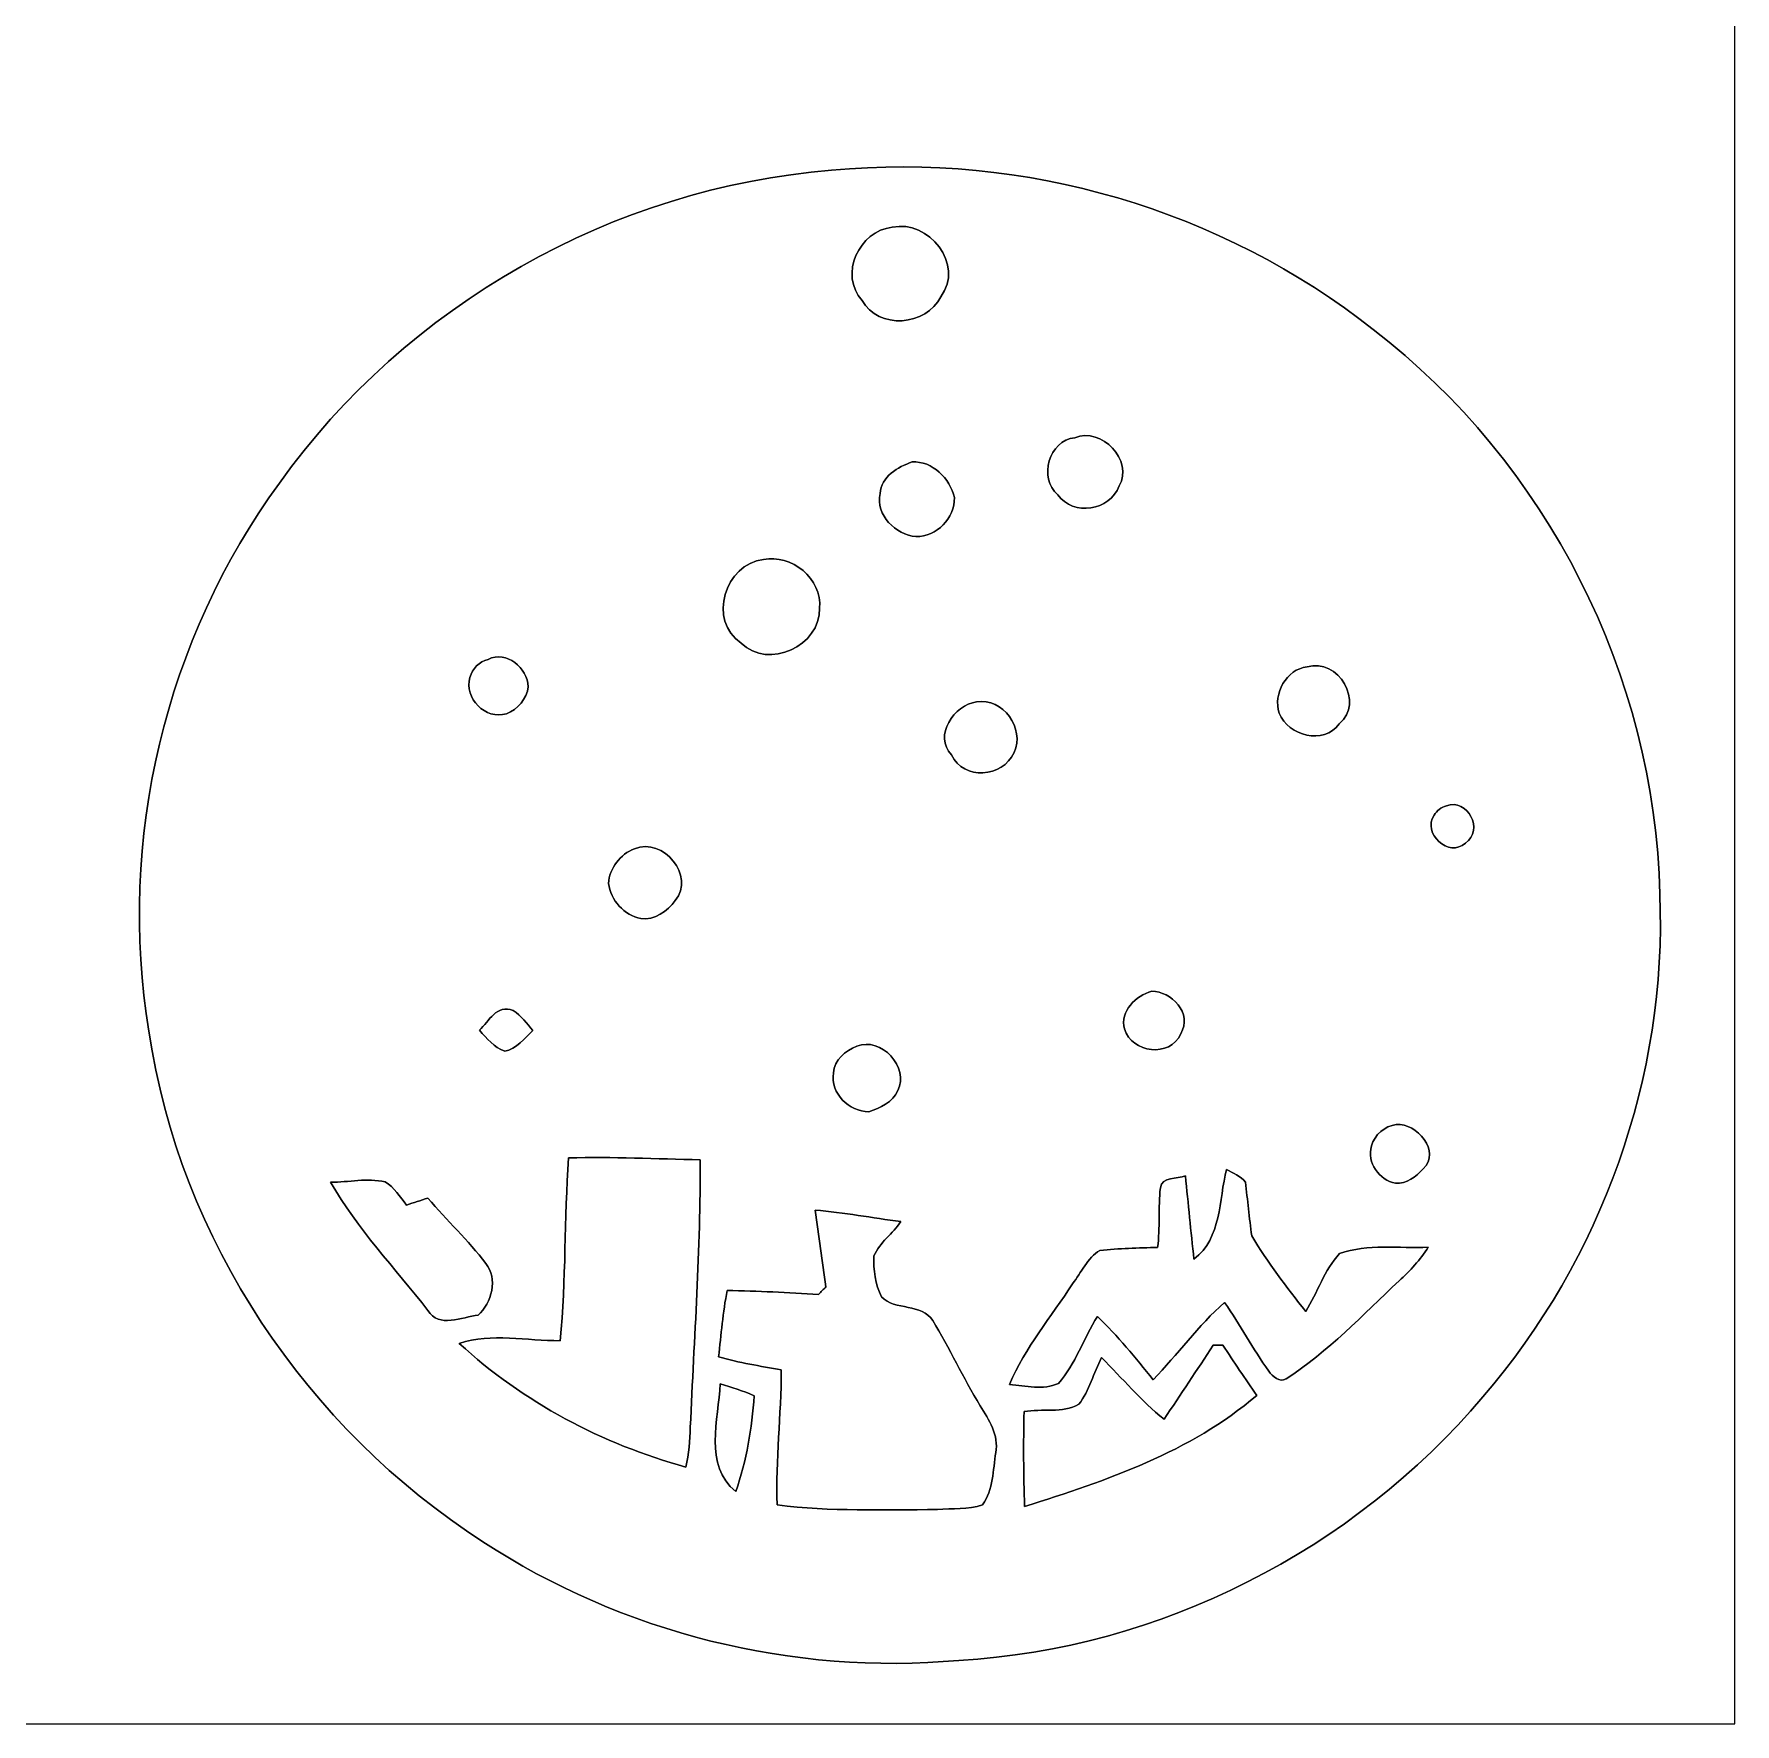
# Model space of a CAD drawing. Header units: centimetres. Extents: x -16.8 to 16.8, y -16.7 to 16.7.
# Drawn here: x 0 to 16.77, y -16.67 to 0 of the extents above; entities that cross this region are included whole.
import ezdxf

# ---------------------------------------------------------------- set-up
doc = ezdxf.new("R2010")
doc.units = ezdxf.units.CM
doc.header["$MEASUREMENT"] = 0
doc.layers.add('Layer 1', color=7, linetype='Continuous')

msp = doc.modelspace()

# ---------------------------------------------------------------- linework, layer by layer
at = {"layer": 'Layer 1', "color": 7}
for points, knots in [([(-16.77458, 16.66875), (-16.77458, 16.66875), (16.77458, 16.66875), (16.77458, 16.66875), (16.77458, 16.66875), (16.77458, 16.66875), (16.77458, -16.66875), (16.77458, -16.66875), (16.77458, -16.66875), (16.77458, -16.66875), (-16.77458, -16.66875), (-16.77458, -16.66875), (-16.77458, -16.66875), (-16.77458, -16.66875), (-16.77458, 16.66875), (-16.77458, 16.66875), (-16.77458, 16.66875), (-16.77458, 16.66875), (-16.77458, 16.66875), (-16.77458, 16.66875)], [0, 0, 0, 0, 0.16666667, 0.16666667, 0.16666667, 0.16666667, 0.33333333, 0.33333333, 0.33333333, 0.33333333, 0.5, 0.5, 0.5, 0.5, 0.66666667, 0.66666667, 0.66666667, 0.66666667, 1, 1, 1, 1]), ([(7.86518, -1.34444), (5.71324, -1.51342), (3.67206, -2.673), (2.42006, -4.42983), (2.42006, -4.42983), (1.29611, -5.96547), (0.81774, -7.95867), (1.13383, -9.8365), (1.13383, -9.8365), (1.43298, -11.88791), (2.68993, -13.75339), (4.42666, -14.87064), (4.42666, -14.87064), (5.80108, -15.77375), (7.48312, -16.19038), (9.12107, -16.04151), (9.12107, -16.04151), (11.10368, -15.93215), (13.00833, -14.95425), (14.28891, -13.4433), (14.28891, -13.4433), (15.45943, -12.08264), (16.10748, -10.28065), (16.0334, -8.4836), (16.0334, -8.4836), (15.98859, -6.32742), (14.91862, -4.22557), (13.20729, -2.91571), (13.20729, -2.91571), (11.71434, -1.7339), (9.76101, -1.15888), (7.86518, -1.34444)], [0, 0, 0, 0, 0.11111111, 0.11111111, 0.11111111, 0.11111111, 0.22222222, 0.22222222, 0.22222222, 0.22222222, 0.33333333, 0.33333333, 0.33333333, 0.33333333, 0.44444444, 0.44444444, 0.44444444, 0.44444444, 0.55555556, 0.55555556, 0.55555556, 0.55555556, 0.66666667, 0.66666667, 0.66666667, 0.66666667, 0.77777778, 0.77777778, 0.77777778, 0.77777778, 1, 1, 1, 1]), ([(8.46349, -1.90641), (8.82227, -1.82633), (9.18139, -2.27506), (8.94151, -2.59186), (8.94151, -2.59186), (8.80286, -2.88043), (8.32309, -2.91959), (8.16751, -2.62784), (8.16751, -2.62784), (7.93397, -2.37596), (8.13858, -1.93851), (8.46349, -1.90641)], [0, 0, 0, 0, 0.25, 0.25, 0.25, 0.25, 0.5, 0.5, 0.5, 0.5, 1, 1, 1, 1]), ([(10.26301, -3.98216), (10.53006, -3.8735), (10.84509, -4.20441), (10.70222, -4.45735), (10.70222, -4.45735), (10.61085, -4.70147), (10.24784, -4.76144), (10.09685, -4.54378), (10.09685, -4.54378), (9.90071, -4.3815), (10.01042, -4.00614), (10.26301, -3.98216)], [0, 0, 0, 0, 0.25, 0.25, 0.25, 0.25, 0.5, 0.5, 0.5, 0.5, 1, 1, 1, 1]), ([(8.66069, -4.22099), (8.8586, -4.20864), (9.03534, -4.38503), (9.07627, -4.57235), (9.07627, -4.57235), (9.08262, -4.77732), (8.90058, -4.95582), (8.69738, -4.95723), (8.69738, -4.95723), (8.49701, -4.93642), (8.29733, -4.74945), (8.34355, -4.53284), (8.34355, -4.53284), (8.35342, -4.36668), (8.51958, -4.26826), (8.66069, -4.22099)], [0, 0, 0, 0, 0.2, 0.2, 0.2, 0.2, 0.4, 0.4, 0.4, 0.4, 0.6, 0.6, 0.6, 0.6, 1, 1, 1, 1]), ([(7.1942, -5.18372), (7.46513, -5.12586), (7.7784, -5.37316), (7.74629, -5.66385), (7.74629, -5.66385), (7.75652, -6.03285), (7.245, -6.27556), (6.97406, -6.00781), (6.97406, -6.00781), (6.63857, -5.78767), (6.81637, -5.22429), (7.1942, -5.18372)], [0, 0, 0, 0, 0.25, 0.25, 0.25, 0.25, 0.5, 0.5, 0.5, 0.5, 1, 1, 1, 1]), ([(4.4771, -6.16902), (4.66513, -6.07483), (4.86339, -6.25546), (4.87468, -6.43784), (4.87468, -6.43784), (4.85846, -6.55708), (4.77097, -6.66221), (4.65843, -6.70384), (4.65843, -6.70384), (4.4517, -6.77016), (4.23898, -6.55002), (4.29895, -6.34541), (4.29895, -6.34541), (4.32117, -6.26004), (4.39102, -6.18984), (4.4771, -6.16902)], [0, 0, 0, 0, 0.2, 0.2, 0.2, 0.2, 0.4, 0.4, 0.4, 0.4, 0.6, 0.6, 0.6, 0.6, 1, 1, 1, 1]), ([(12.55501, -6.2424), (12.86404, -6.14821), (13.1251, -6.59694), (12.87074, -6.80332), (12.87074, -6.80332), (12.72011, -7.01746), (12.36874, -6.92397), (12.27949, -6.69819), (12.27949, -6.69819), (12.21775, -6.50875), (12.34969, -6.26286), (12.55501, -6.2424)], [0, 0, 0, 0, 0.25, 0.25, 0.25, 0.25, 0.5, 0.5, 0.5, 0.5, 1, 1, 1, 1]), ([(9.29534, -6.58742), (9.55604, -6.5465), (9.77512, -6.84565), (9.66505, -7.08801), (9.66505, -7.08801), (9.55216, -7.33531), (9.16622, -7.36494), (9.04804, -7.10953), (9.04804, -7.10953), (8.86531, -6.92326), (9.07486, -6.61599), (9.29534, -6.58742)], [0, 0, 0, 0, 0.25, 0.25, 0.25, 0.25, 0.5, 0.5, 0.5, 0.5, 1, 1, 1, 1]), ([(13.92802, -7.61153), (14.13827, -7.53533), (14.30267, -7.85178), (14.11746, -7.97948), (14.11746, -7.97948), (13.95342, -8.13223), (13.68496, -7.88035), (13.80843, -7.70608), (13.80843, -7.70608), (13.83242, -7.65916), (13.87863, -7.62811), (13.92802, -7.61153)], [0, 0, 0, 0, 0.25, 0.25, 0.25, 0.25, 0.5, 0.5, 0.5, 0.5, 1, 1, 1, 1]), ([(5.92243, -8.03663), (6.20677, -7.91704), (6.52427, -8.30721), (6.32284, -8.54604), (6.32284, -8.54604), (6.24558, -8.65187), (6.12175, -8.7436), (5.98417, -8.7249), (5.98417, -8.7249), (5.81977, -8.69244), (5.68713, -8.54251), (5.66526, -8.37812), (5.66526, -8.37812), (5.67267, -8.22925), (5.78379, -8.08778), (5.92243, -8.03663)], [0, 0, 0, 0, 0.2, 0.2, 0.2, 0.2, 0.4, 0.4, 0.4, 0.4, 0.6, 0.6, 0.6, 0.6, 1, 1, 1, 1]), ([(11.02254, -9.4421), (11.21269, -9.44069), (11.43035, -9.65729), (11.30864, -9.86155), (11.30864, -9.86155), (11.20316, -10.1025), (10.82781, -10.04852), (10.75267, -9.81357), (10.75267, -9.81357), (10.70998, -9.64071), (10.86309, -9.48126), (11.02254, -9.4421)], [0, 0, 0, 0, 0.25, 0.25, 0.25, 0.25, 0.5, 0.5, 0.5, 0.5, 1, 1, 1, 1]), ([(4.39349, -9.82698), (4.48557, -9.73596), (4.56247, -9.5691), (4.72616, -9.63083), (4.72616, -9.63083), (4.80342, -9.68304), (4.85951, -9.75924), (4.92054, -9.82874), (4.92054, -9.82874), (4.83588, -9.90459), (4.76003, -10.01219), (4.6415, -10.03335), (4.6415, -10.03335), (4.53707, -9.99596), (4.46652, -9.90494), (4.39349, -9.82698)], [0, 0, 0, 0, 0.2, 0.2, 0.2, 0.2, 0.4, 0.4, 0.4, 0.4, 0.6, 0.6, 0.6, 0.6, 1, 1, 1, 1]), ([(8.11389, -9.98467), (8.35448, -9.88483), (8.63671, -10.1921), (8.51888, -10.42211), (8.51888, -10.42211), (8.46914, -10.53641), (8.34319, -10.59145), (8.23348, -10.63025), (8.23348, -10.63025), (8.04051, -10.62955), (7.84931, -10.45104), (7.88529, -10.24749), (7.88529, -10.24749), (7.89093, -10.12084), (8.00135, -10.02453), (8.11389, -9.98467)], [0, 0, 0, 0, 0.2, 0.2, 0.2, 0.2, 0.4, 0.4, 0.4, 0.4, 0.6, 0.6, 0.6, 0.6, 1, 1, 1, 1]), ([(13.43378, -10.75478), (13.63627, -10.73997), (13.88145, -11.02078), (13.69836, -11.19293), (13.69836, -11.19293), (13.62922, -11.27054), (13.53573, -11.34251), (13.42637, -11.33581), (13.42637, -11.33581), (13.26832, -11.30265), (13.14027, -11.13226), (13.18966, -10.96716), (13.18966, -10.96716), (13.22035, -10.85674), (13.32124, -10.77242), (13.43378, -10.75478)], [0, 0, 0, 0, 0.2, 0.2, 0.2, 0.2, 0.4, 0.4, 0.4, 0.4, 0.6, 0.6, 0.6, 0.6, 1, 1, 1, 1]), ([(5.27156, -11.08569), (5.70442, -11.07299), (6.13727, -11.09557), (6.57049, -11.10333), (6.57049, -11.10333), (6.57366, -11.98351), (6.51051, -12.86228), (6.47241, -13.74105), (6.47241, -13.74105), (6.46924, -13.87263), (6.45866, -14.00669), (6.42796, -14.13545), (6.42796, -14.13545), (5.60423, -13.90791), (4.82318, -13.49481), (4.19417, -12.91519), (4.19417, -12.91519), (4.51273, -12.80795), (4.86022, -12.89226), (5.1883, -12.88803), (5.1883, -12.88803), (5.24686, -12.28866), (5.23028, -11.68541), (5.27156, -11.08569)], [0, 0, 0, 0, 0.14285714, 0.14285714, 0.14285714, 0.14285714, 0.28571429, 0.28571429, 0.28571429, 0.28571429, 0.42857143, 0.42857143, 0.42857143, 0.42857143, 0.57142857, 0.57142857, 0.57142857, 0.57142857, 0.71428571, 0.71428571, 0.71428571, 0.71428571, 1, 1, 1, 1]), ([(11.76055, -11.19893), (11.82441, -11.23703), (11.89849, -11.26561), (11.94823, -11.32346), (11.94823, -11.32346), (11.96587, -11.5002), (11.98598, -11.67694), (12.00856, -11.85404), (12.00856, -11.85404), (12.16519, -12.11686), (12.35392, -12.35886), (12.54125, -12.60087), (12.54125, -12.60087), (12.65978, -12.4146), (12.72222, -12.19094), (12.87604, -12.02937), (12.87604, -12.02937), (13.15085, -11.93094), (13.46129, -11.98033), (13.74987, -11.96587), (13.74987, -11.96587), (13.67155, -12.0904), (13.5696, -12.198), (13.46235, -12.29854), (13.46235, -12.29854), (13.10287, -12.63403), (12.76279, -12.99598), (12.34793, -13.26515), (12.34793, -13.26515), (12.28161, -13.30607), (12.21422, -13.23869), (12.17683, -13.18895), (12.17683, -13.18895), (12.02231, -12.96811), (11.89214, -12.73316), (11.74115, -12.51021), (11.74115, -12.51021), (11.47974, -12.73951), (11.27936, -13.02597), (11.0363, -13.27291), (11.0363, -13.27291), (10.86273, -13.05666), (10.6874, -12.84005), (10.48632, -12.64885), (10.48632, -12.64885), (10.35156, -12.86404), (10.27218, -13.1191), (10.10179, -13.31066), (10.10179, -13.31066), (9.95468, -13.37733), (9.77794, -13.33324), (9.62131, -13.31983), (9.62131, -13.31983), (9.773, -12.95788), (10.03018, -12.65343), (10.2422, -12.32641), (10.2422, -12.32641), (10.32898, -12.21669), (10.38648, -12.07241), (10.51066, -11.99727), (10.51066, -11.99727), (10.69975, -11.98033), (10.8899, -11.97081), (11.0804, -11.96904), (11.0804, -11.96904), (11.10721, -11.77396), (11.08534, -11.57499), (11.10791, -11.38061), (11.10791, -11.38061), (11.12344, -11.26737), (11.27442, -11.29453), (11.35521, -11.26208), (11.35521, -11.26208), (11.38202, -11.53583), (11.40883, -11.80959), (11.43917, -12.0837), (11.43917, -12.0837), (11.7154, -11.87132), (11.68153, -11.50303), (11.76055, -11.19893)], [0, 0, 0, 0, 0.04761905, 0.04761905, 0.04761905, 0.04761905, 0.0952381, 0.0952381, 0.0952381, 0.0952381, 0.14285714, 0.14285714, 0.14285714, 0.14285714, 0.19047619, 0.19047619, 0.19047619, 0.19047619, 0.23809524, 0.23809524, 0.23809524, 0.23809524, 0.28571429, 0.28571429, 0.28571429, 0.28571429, 0.33333333, 0.33333333, 0.33333333, 0.33333333, 0.38095238, 0.38095238, 0.38095238, 0.38095238, 0.42857143, 0.42857143, 0.42857143, 0.42857143, 0.47619048, 0.47619048, 0.47619048, 0.47619048, 0.52380952, 0.52380952, 0.52380952, 0.52380952, 0.57142857, 0.57142857, 0.57142857, 0.57142857, 0.61904762, 0.61904762, 0.61904762, 0.61904762, 0.66666667, 0.66666667, 0.66666667, 0.66666667, 0.71428571, 0.71428571, 0.71428571, 0.71428571, 0.76190476, 0.76190476, 0.76190476, 0.76190476, 0.80952381, 0.80952381, 0.80952381, 0.80952381, 0.85714286, 0.85714286, 0.85714286, 0.85714286, 0.9047619, 0.9047619, 0.9047619, 0.9047619, 1, 1, 1, 1]), ([(2.92523, -11.32522), (3.10197, -11.32734), (3.28683, -11.27901), (3.46181, -11.3224), (3.46181, -11.3224), (3.55353, -11.37497), (3.60856, -11.46986), (3.67347, -11.5503), (3.67347, -11.5503), (3.74403, -11.52772), (3.81423, -11.50408), (3.88514, -11.48221), (3.88514, -11.48221), (4.07176, -11.69987), (4.28096, -11.89849), (4.45558, -12.12638), (4.45558, -12.12638), (4.5787, -12.2742), (4.51167, -12.51726), (4.38079, -12.63721), (4.38079, -12.63721), (4.22275, -12.65343), (3.98921, -12.76844), (3.88479, -12.58993), (3.88479, -12.58993), (3.55917, -12.17436), (3.18911, -11.78419), (2.92523, -11.32522)], [0, 0, 0, 0, 0.125, 0.125, 0.125, 0.125, 0.25, 0.25, 0.25, 0.25, 0.375, 0.375, 0.375, 0.375, 0.5, 0.5, 0.5, 0.5, 0.625, 0.625, 0.625, 0.625, 0.75, 0.75, 0.75, 0.75, 1, 1, 1, 1]), ([(7.70361, -11.6011), (7.98689, -11.62332), (8.26664, -11.67694), (8.54851, -11.71399), (8.54851, -11.71399), (8.47055, -11.83464), (8.33826, -11.91719), (8.28322, -12.05195), (8.28322, -12.05195), (8.27793, -12.18777), (8.29381, -12.33346), (8.35907, -12.45588), (8.35907, -12.45588), (8.48748, -12.59452), (8.75841, -12.51585), (8.86248, -12.68906), (8.86248, -12.68906), (9.03005, -12.96282), (9.16199, -13.25668), (9.33132, -13.52938), (9.33132, -13.52938), (9.41599, -13.66732), (9.51653, -13.82113), (9.48514, -13.99187), (9.48514, -13.99187), (9.45621, -14.16438), (9.46009, -14.35841), (9.35496, -14.50622), (9.35496, -14.50622), (9.21385, -14.5609), (9.0551, -14.53797), (8.9087, -14.55385), (8.9087, -14.55385), (8.382, -14.55596), (7.85213, -14.57431), (7.32861, -14.50763), (7.32861, -14.50763), (7.31202, -14.06313), (7.36917, -13.62075), (7.36953, -13.17696), (7.36953, -13.17696), (7.16209, -13.13744), (6.9536, -13.10569), (6.75076, -13.04784), (6.75076, -13.04784), (6.77686, -12.82876), (6.79168, -12.60828), (6.83648, -12.39238), (6.83648, -12.39238), (7.13669, -12.39802), (7.43656, -12.4139), (7.73642, -12.43365), (7.73642, -12.43365), (7.76041, -12.40755), (7.7851, -12.38144), (7.80979, -12.35604), (7.80979, -12.35604), (7.77663, -12.10381), (7.73642, -11.85263), (7.70361, -11.6011)], [0, 0, 0, 0, 0.0625, 0.0625, 0.0625, 0.0625, 0.125, 0.125, 0.125, 0.125, 0.1875, 0.1875, 0.1875, 0.1875, 0.25, 0.25, 0.25, 0.25, 0.3125, 0.3125, 0.3125, 0.3125, 0.375, 0.375, 0.375, 0.375, 0.4375, 0.4375, 0.4375, 0.4375, 0.5, 0.5, 0.5, 0.5, 0.5625, 0.5625, 0.5625, 0.5625, 0.625, 0.625, 0.625, 0.625, 0.6875, 0.6875, 0.6875, 0.6875, 0.75, 0.75, 0.75, 0.75, 0.8125, 0.8125, 0.8125, 0.8125, 0.875, 0.875, 0.875, 0.875, 1, 1, 1, 1]), ([(11.62897, -12.93178), (11.65296, -12.93213), (11.70058, -12.93213), (11.72422, -12.93248), (11.72422, -12.93248), (11.83322, -13.09829), (11.94541, -13.26339), (12.05759, -13.42743), (12.05759, -13.42743), (11.40601, -13.98799), (10.57557, -14.2688), (9.76947, -14.52316), (9.76947, -14.52316), (9.75748, -14.21095), (9.75642, -13.89874), (9.76348, -13.58724), (9.76348, -13.58724), (9.93916, -13.55513), (10.14201, -13.60629), (10.30429, -13.51562), (10.30429, -13.51562), (10.40941, -13.38051), (10.44857, -13.20518), (10.52795, -13.05525), (10.52795, -13.05525), (10.73291, -13.25845), (10.91777, -13.48176), (11.1446, -13.66273), (11.1446, -13.66273), (11.30688, -13.41967), (11.46951, -13.1766), (11.62897, -12.93178)], [0, 0, 0, 0, 0.11111111, 0.11111111, 0.11111111, 0.11111111, 0.22222222, 0.22222222, 0.22222222, 0.22222222, 0.33333333, 0.33333333, 0.33333333, 0.33333333, 0.44444444, 0.44444444, 0.44444444, 0.44444444, 0.55555556, 0.55555556, 0.55555556, 0.55555556, 0.66666667, 0.66666667, 0.66666667, 0.66666667, 0.77777778, 0.77777778, 0.77777778, 0.77777778, 1, 1, 1, 1]), ([(6.76769, -13.31277), (6.8774, -13.35123), (6.99382, -13.38016), (7.10106, -13.4306), (7.10106, -13.4306), (7.08307, -13.75092), (7.02557, -14.07266), (6.92079, -14.37675), (6.92079, -14.37675), (6.604, -14.11852), (6.74829, -13.66273), (6.76769, -13.31277)], [0, 0, 0, 0, 0.25, 0.25, 0.25, 0.25, 0.5, 0.5, 0.5, 0.5, 1, 1, 1, 1])]:
    msp.add_open_spline(points, degree=3, knots=knots, dxfattribs=at)
at = {"layer": 'Layer 1', "color": 251}
for points, knots in [([(7.86518, -1.34444), (9.76101, -1.15888), (11.71434, -1.7339), (13.20729, -2.91571), (13.20729, -2.91571), (14.91862, -4.22557), (15.98859, -6.32742), (16.0334, -8.4836), (16.0334, -8.4836), (16.10748, -10.28065), (15.45943, -12.08264), (14.28891, -13.4433), (14.28891, -13.4433), (13.00833, -14.95425), (11.10368, -15.93215), (9.12107, -16.04151), (9.12107, -16.04151), (7.48312, -16.19038), (5.80108, -15.77375), (4.42666, -14.87064), (4.42666, -14.87064), (2.68993, -13.75339), (1.43298, -11.88791), (1.13383, -9.8365), (1.13383, -9.8365), (0.81774, -7.95867), (1.29611, -5.96547), (2.42006, -4.42983), (2.42006, -4.42983), (3.67206, -2.673), (5.71324, -1.51342), (7.86518, -1.34444), (7.86518, -1.34444), (7.86518, -1.34444), (7.86518, -1.34444), (7.86518, -1.34444)], [0, 0, 0, 0, 0.1, 0.1, 0.1, 0.1, 0.2, 0.2, 0.2, 0.2, 0.3, 0.3, 0.3, 0.3, 0.4, 0.4, 0.4, 0.4, 0.5, 0.5, 0.5, 0.5, 0.6, 0.6, 0.6, 0.6, 0.7, 0.7, 0.7, 0.7, 0.8, 0.8, 0.8, 0.8, 1, 1, 1, 1]), ([(8.46349, -1.90641), (8.13858, -1.93851), (7.93397, -2.37596), (8.16751, -2.62784), (8.16751, -2.62784), (8.32309, -2.91959), (8.80286, -2.88043), (8.94151, -2.59186), (8.94151, -2.59186), (9.18139, -2.27506), (8.82227, -1.82633), (8.46349, -1.90641), (8.46349, -1.90641), (8.46349, -1.90641), (8.46349, -1.90641), (8.46349, -1.90641)], [0, 0, 0, 0, 0.2, 0.2, 0.2, 0.2, 0.4, 0.4, 0.4, 0.4, 0.6, 0.6, 0.6, 0.6, 1, 1, 1, 1]), ([(10.26301, -3.98216), (10.01042, -4.00614), (9.90071, -4.3815), (10.09685, -4.54378), (10.09685, -4.54378), (10.24784, -4.76144), (10.61085, -4.70147), (10.70222, -4.45735), (10.70222, -4.45735), (10.84509, -4.20441), (10.53006, -3.8735), (10.26301, -3.98216), (10.26301, -3.98216), (10.26301, -3.98216), (10.26301, -3.98216), (10.26301, -3.98216)], [0, 0, 0, 0, 0.2, 0.2, 0.2, 0.2, 0.4, 0.4, 0.4, 0.4, 0.6, 0.6, 0.6, 0.6, 1, 1, 1, 1]), ([(8.66069, -4.22099), (8.51958, -4.26826), (8.35342, -4.36668), (8.34355, -4.53284), (8.34355, -4.53284), (8.29733, -4.74945), (8.49701, -4.93642), (8.69738, -4.95723), (8.69738, -4.95723), (8.90058, -4.95582), (9.08262, -4.77732), (9.07627, -4.57235), (9.07627, -4.57235), (9.03534, -4.38503), (8.8586, -4.20864), (8.66069, -4.22099), (8.66069, -4.22099), (8.66069, -4.22099), (8.66069, -4.22099), (8.66069, -4.22099)], [0, 0, 0, 0, 0.16666667, 0.16666667, 0.16666667, 0.16666667, 0.33333333, 0.33333333, 0.33333333, 0.33333333, 0.5, 0.5, 0.5, 0.5, 0.66666667, 0.66666667, 0.66666667, 0.66666667, 1, 1, 1, 1]), ([(7.1942, -5.18372), (6.81637, -5.22429), (6.63857, -5.78767), (6.97406, -6.00781), (6.97406, -6.00781), (7.245, -6.27556), (7.75652, -6.03285), (7.74629, -5.66385), (7.74629, -5.66385), (7.7784, -5.37316), (7.46513, -5.12586), (7.1942, -5.18372), (7.1942, -5.18372), (7.1942, -5.18372), (7.1942, -5.18372), (7.1942, -5.18372)], [0, 0, 0, 0, 0.2, 0.2, 0.2, 0.2, 0.4, 0.4, 0.4, 0.4, 0.6, 0.6, 0.6, 0.6, 1, 1, 1, 1]), ([(4.4771, -6.16902), (4.39102, -6.18984), (4.32117, -6.26004), (4.29895, -6.34541), (4.29895, -6.34541), (4.23898, -6.55002), (4.4517, -6.77016), (4.65843, -6.70384), (4.65843, -6.70384), (4.77097, -6.66221), (4.85846, -6.55708), (4.87468, -6.43784), (4.87468, -6.43784), (4.86339, -6.25546), (4.66513, -6.07483), (4.4771, -6.16902), (4.4771, -6.16902), (4.4771, -6.16902), (4.4771, -6.16902), (4.4771, -6.16902)], [0, 0, 0, 0, 0.16666667, 0.16666667, 0.16666667, 0.16666667, 0.33333333, 0.33333333, 0.33333333, 0.33333333, 0.5, 0.5, 0.5, 0.5, 0.66666667, 0.66666667, 0.66666667, 0.66666667, 1, 1, 1, 1]), ([(12.55501, -6.2424), (12.34969, -6.26286), (12.21775, -6.50875), (12.27949, -6.69819), (12.27949, -6.69819), (12.36874, -6.92397), (12.72011, -7.01746), (12.87074, -6.80332), (12.87074, -6.80332), (13.1251, -6.59694), (12.86404, -6.14821), (12.55501, -6.2424), (12.55501, -6.2424), (12.55501, -6.2424), (12.55501, -6.2424), (12.55501, -6.2424)], [0, 0, 0, 0, 0.2, 0.2, 0.2, 0.2, 0.4, 0.4, 0.4, 0.4, 0.6, 0.6, 0.6, 0.6, 1, 1, 1, 1]), ([(9.29534, -6.58742), (9.07486, -6.61599), (8.86531, -6.92326), (9.04804, -7.10953), (9.04804, -7.10953), (9.16622, -7.36494), (9.55216, -7.33531), (9.66505, -7.08801), (9.66505, -7.08801), (9.77512, -6.84565), (9.55604, -6.5465), (9.29534, -6.58742), (9.29534, -6.58742), (9.29534, -6.58742), (9.29534, -6.58742), (9.29534, -6.58742)], [0, 0, 0, 0, 0.2, 0.2, 0.2, 0.2, 0.4, 0.4, 0.4, 0.4, 0.6, 0.6, 0.6, 0.6, 1, 1, 1, 1]), ([(13.92802, -7.61153), (13.87863, -7.62811), (13.83242, -7.65916), (13.80843, -7.70608), (13.80843, -7.70608), (13.68496, -7.88035), (13.95342, -8.13223), (14.11746, -7.97948), (14.11746, -7.97948), (14.30267, -7.85178), (14.13827, -7.53533), (13.92802, -7.61153), (13.92802, -7.61153), (13.92802, -7.61153), (13.92802, -7.61153), (13.92802, -7.61153)], [0, 0, 0, 0, 0.2, 0.2, 0.2, 0.2, 0.4, 0.4, 0.4, 0.4, 0.6, 0.6, 0.6, 0.6, 1, 1, 1, 1]), ([(5.92243, -8.03663), (5.78379, -8.08778), (5.67267, -8.22925), (5.66526, -8.37812), (5.66526, -8.37812), (5.68713, -8.54251), (5.81977, -8.69244), (5.98417, -8.7249), (5.98417, -8.7249), (6.12175, -8.7436), (6.24558, -8.65187), (6.32284, -8.54604), (6.32284, -8.54604), (6.52427, -8.30721), (6.20677, -7.91704), (5.92243, -8.03663), (5.92243, -8.03663), (5.92243, -8.03663), (5.92243, -8.03663), (5.92243, -8.03663)], [0, 0, 0, 0, 0.16666667, 0.16666667, 0.16666667, 0.16666667, 0.33333333, 0.33333333, 0.33333333, 0.33333333, 0.5, 0.5, 0.5, 0.5, 0.66666667, 0.66666667, 0.66666667, 0.66666667, 1, 1, 1, 1]), ([(11.02254, -9.4421), (10.86309, -9.48126), (10.70998, -9.64071), (10.75267, -9.81357), (10.75267, -9.81357), (10.82781, -10.04852), (11.20316, -10.1025), (11.30864, -9.86155), (11.30864, -9.86155), (11.43035, -9.65729), (11.21269, -9.44069), (11.02254, -9.4421), (11.02254, -9.4421), (11.02254, -9.4421), (11.02254, -9.4421), (11.02254, -9.4421)], [0, 0, 0, 0, 0.2, 0.2, 0.2, 0.2, 0.4, 0.4, 0.4, 0.4, 0.6, 0.6, 0.6, 0.6, 1, 1, 1, 1]), ([(4.39349, -9.82698), (4.46652, -9.90494), (4.53707, -9.99596), (4.6415, -10.03335), (4.6415, -10.03335), (4.76003, -10.01219), (4.83588, -9.90459), (4.92054, -9.82874), (4.92054, -9.82874), (4.85951, -9.75924), (4.80342, -9.68304), (4.72616, -9.63083), (4.72616, -9.63083), (4.56247, -9.5691), (4.48557, -9.73596), (4.39349, -9.82698), (4.39349, -9.82698), (4.39349, -9.82698), (4.39349, -9.82698), (4.39349, -9.82698)], [0, 0, 0, 0, 0.16666667, 0.16666667, 0.16666667, 0.16666667, 0.33333333, 0.33333333, 0.33333333, 0.33333333, 0.5, 0.5, 0.5, 0.5, 0.66666667, 0.66666667, 0.66666667, 0.66666667, 1, 1, 1, 1]), ([(8.11389, -9.98467), (8.00135, -10.02453), (7.89093, -10.12084), (7.88529, -10.24749), (7.88529, -10.24749), (7.84931, -10.45104), (8.04051, -10.62955), (8.23348, -10.63025), (8.23348, -10.63025), (8.34319, -10.59145), (8.46914, -10.53641), (8.51888, -10.42211), (8.51888, -10.42211), (8.63671, -10.1921), (8.35448, -9.88483), (8.11389, -9.98467), (8.11389, -9.98467), (8.11389, -9.98467), (8.11389, -9.98467), (8.11389, -9.98467)], [0, 0, 0, 0, 0.16666667, 0.16666667, 0.16666667, 0.16666667, 0.33333333, 0.33333333, 0.33333333, 0.33333333, 0.5, 0.5, 0.5, 0.5, 0.66666667, 0.66666667, 0.66666667, 0.66666667, 1, 1, 1, 1]), ([(13.43378, -10.75478), (13.32124, -10.77242), (13.22035, -10.85674), (13.18966, -10.96716), (13.18966, -10.96716), (13.14027, -11.13226), (13.26832, -11.30265), (13.42637, -11.33581), (13.42637, -11.33581), (13.53573, -11.34251), (13.62922, -11.27054), (13.69836, -11.19293), (13.69836, -11.19293), (13.88145, -11.02078), (13.63627, -10.73997), (13.43378, -10.75478), (13.43378, -10.75478), (13.43378, -10.75478), (13.43378, -10.75478), (13.43378, -10.75478)], [0, 0, 0, 0, 0.16666667, 0.16666667, 0.16666667, 0.16666667, 0.33333333, 0.33333333, 0.33333333, 0.33333333, 0.5, 0.5, 0.5, 0.5, 0.66666667, 0.66666667, 0.66666667, 0.66666667, 1, 1, 1, 1]), ([(5.27156, -11.08569), (5.23028, -11.68541), (5.24686, -12.28866), (5.1883, -12.88803), (5.1883, -12.88803), (4.86022, -12.89226), (4.51273, -12.80795), (4.19417, -12.91519), (4.19417, -12.91519), (4.82318, -13.49481), (5.60423, -13.90791), (6.42796, -14.13545), (6.42796, -14.13545), (6.45866, -14.00669), (6.46924, -13.87263), (6.47241, -13.74105), (6.47241, -13.74105), (6.51051, -12.86228), (6.57366, -11.98351), (6.57049, -11.10333), (6.57049, -11.10333), (6.13727, -11.09557), (5.70442, -11.07299), (5.27156, -11.08569), (5.27156, -11.08569), (5.27156, -11.08569), (5.27156, -11.08569), (5.27156, -11.08569)], [0, 0, 0, 0, 0.125, 0.125, 0.125, 0.125, 0.25, 0.25, 0.25, 0.25, 0.375, 0.375, 0.375, 0.375, 0.5, 0.5, 0.5, 0.5, 0.625, 0.625, 0.625, 0.625, 0.75, 0.75, 0.75, 0.75, 1, 1, 1, 1]), ([(11.76055, -11.19893), (11.68153, -11.50303), (11.7154, -11.87132), (11.43917, -12.0837), (11.43917, -12.0837), (11.40883, -11.80959), (11.38202, -11.53583), (11.35521, -11.26208), (11.35521, -11.26208), (11.27442, -11.29453), (11.12344, -11.26737), (11.10791, -11.38061), (11.10791, -11.38061), (11.08534, -11.57499), (11.10721, -11.77396), (11.0804, -11.96904), (11.0804, -11.96904), (10.8899, -11.97081), (10.69975, -11.98033), (10.51066, -11.99727), (10.51066, -11.99727), (10.38648, -12.07241), (10.32898, -12.21669), (10.2422, -12.32641), (10.2422, -12.32641), (10.03018, -12.65343), (9.773, -12.95788), (9.62131, -13.31983), (9.62131, -13.31983), (9.77794, -13.33324), (9.95468, -13.37733), (10.10179, -13.31066), (10.10179, -13.31066), (10.27218, -13.1191), (10.35156, -12.86404), (10.48632, -12.64885), (10.48632, -12.64885), (10.6874, -12.84005), (10.86273, -13.05666), (11.0363, -13.27291), (11.0363, -13.27291), (11.27936, -13.02597), (11.47974, -12.73951), (11.74115, -12.51021), (11.74115, -12.51021), (11.89214, -12.73316), (12.02231, -12.96811), (12.17683, -13.18895), (12.17683, -13.18895), (12.21422, -13.23869), (12.28161, -13.30607), (12.34793, -13.26515), (12.34793, -13.26515), (12.76279, -12.99598), (13.10287, -12.63403), (13.46235, -12.29854), (13.46235, -12.29854), (13.5696, -12.198), (13.67155, -12.0904), (13.74987, -11.96587), (13.74987, -11.96587), (13.46129, -11.98033), (13.15085, -11.93094), (12.87604, -12.02937), (12.87604, -12.02937), (12.72222, -12.19094), (12.65978, -12.4146), (12.54125, -12.60087), (12.54125, -12.60087), (12.35392, -12.35886), (12.16519, -12.11686), (12.00856, -11.85404), (12.00856, -11.85404), (11.98598, -11.67694), (11.96587, -11.5002), (11.94823, -11.32346), (11.94823, -11.32346), (11.89849, -11.26561), (11.82441, -11.23703), (11.76055, -11.19893), (11.76055, -11.19893), (11.76055, -11.19893), (11.76055, -11.19893), (11.76055, -11.19893)], [0, 0, 0, 0, 0.04545455, 0.04545455, 0.04545455, 0.04545455, 0.09090909, 0.09090909, 0.09090909, 0.09090909, 0.13636364, 0.13636364, 0.13636364, 0.13636364, 0.18181818, 0.18181818, 0.18181818, 0.18181818, 0.22727273, 0.22727273, 0.22727273, 0.22727273, 0.27272727, 0.27272727, 0.27272727, 0.27272727, 0.31818182, 0.31818182, 0.31818182, 0.31818182, 0.36363636, 0.36363636, 0.36363636, 0.36363636, 0.40909091, 0.40909091, 0.40909091, 0.40909091, 0.45454545, 0.45454545, 0.45454545, 0.45454545, 0.5, 0.5, 0.5, 0.5, 0.54545455, 0.54545455, 0.54545455, 0.54545455, 0.59090909, 0.59090909, 0.59090909, 0.59090909, 0.63636364, 0.63636364, 0.63636364, 0.63636364, 0.68181818, 0.68181818, 0.68181818, 0.68181818, 0.72727273, 0.72727273, 0.72727273, 0.72727273, 0.77272727, 0.77272727, 0.77272727, 0.77272727, 0.81818182, 0.81818182, 0.81818182, 0.81818182, 0.86363636, 0.86363636, 0.86363636, 0.86363636, 0.90909091, 0.90909091, 0.90909091, 0.90909091, 1, 1, 1, 1]), ([(2.92523, -11.32522), (3.18911, -11.78419), (3.55917, -12.17436), (3.88479, -12.58993), (3.88479, -12.58993), (3.98921, -12.76844), (4.22275, -12.65343), (4.38079, -12.63721), (4.38079, -12.63721), (4.51167, -12.51726), (4.5787, -12.2742), (4.45558, -12.12638), (4.45558, -12.12638), (4.28096, -11.89849), (4.07176, -11.69987), (3.88514, -11.48221), (3.88514, -11.48221), (3.81423, -11.50408), (3.74403, -11.52772), (3.67347, -11.5503), (3.67347, -11.5503), (3.60856, -11.46986), (3.55353, -11.37497), (3.46181, -11.3224), (3.46181, -11.3224), (3.28683, -11.27901), (3.10197, -11.32734), (2.92523, -11.32522), (2.92523, -11.32522), (2.92523, -11.32522), (2.92523, -11.32522), (2.92523, -11.32522)], [0, 0, 0, 0, 0.11111111, 0.11111111, 0.11111111, 0.11111111, 0.22222222, 0.22222222, 0.22222222, 0.22222222, 0.33333333, 0.33333333, 0.33333333, 0.33333333, 0.44444444, 0.44444444, 0.44444444, 0.44444444, 0.55555556, 0.55555556, 0.55555556, 0.55555556, 0.66666667, 0.66666667, 0.66666667, 0.66666667, 0.77777778, 0.77777778, 0.77777778, 0.77777778, 1, 1, 1, 1]), ([(7.70361, -11.6011), (7.73642, -11.85263), (7.77663, -12.10381), (7.80979, -12.35604), (7.80979, -12.35604), (7.7851, -12.38144), (7.76041, -12.40755), (7.73642, -12.43365), (7.73642, -12.43365), (7.43656, -12.4139), (7.13669, -12.39802), (6.83648, -12.39238), (6.83648, -12.39238), (6.79168, -12.60828), (6.77686, -12.82876), (6.75076, -13.04784), (6.75076, -13.04784), (6.9536, -13.10569), (7.16209, -13.13744), (7.36953, -13.17696), (7.36953, -13.17696), (7.36917, -13.62075), (7.31202, -14.06313), (7.32861, -14.50763), (7.32861, -14.50763), (7.85213, -14.57431), (8.382, -14.55596), (8.9087, -14.55385), (8.9087, -14.55385), (9.0551, -14.53797), (9.21385, -14.5609), (9.35496, -14.50622), (9.35496, -14.50622), (9.46009, -14.35841), (9.45621, -14.16438), (9.48514, -13.99187), (9.48514, -13.99187), (9.51653, -13.82113), (9.41599, -13.66732), (9.33132, -13.52938), (9.33132, -13.52938), (9.16199, -13.25668), (9.03005, -12.96282), (8.86248, -12.68906), (8.86248, -12.68906), (8.75841, -12.51585), (8.48748, -12.59452), (8.35907, -12.45588), (8.35907, -12.45588), (8.29381, -12.33346), (8.27793, -12.18777), (8.28322, -12.05195), (8.28322, -12.05195), (8.33826, -11.91719), (8.47055, -11.83464), (8.54851, -11.71399), (8.54851, -11.71399), (8.26664, -11.67694), (7.98689, -11.62332), (7.70361, -11.6011), (7.70361, -11.6011), (7.70361, -11.6011), (7.70361, -11.6011), (7.70361, -11.6011)], [0, 0, 0, 0, 0.05882353, 0.05882353, 0.05882353, 0.05882353, 0.11764706, 0.11764706, 0.11764706, 0.11764706, 0.17647059, 0.17647059, 0.17647059, 0.17647059, 0.23529412, 0.23529412, 0.23529412, 0.23529412, 0.29411765, 0.29411765, 0.29411765, 0.29411765, 0.35294118, 0.35294118, 0.35294118, 0.35294118, 0.41176471, 0.41176471, 0.41176471, 0.41176471, 0.47058824, 0.47058824, 0.47058824, 0.47058824, 0.52941176, 0.52941176, 0.52941176, 0.52941176, 0.58823529, 0.58823529, 0.58823529, 0.58823529, 0.64705882, 0.64705882, 0.64705882, 0.64705882, 0.70588235, 0.70588235, 0.70588235, 0.70588235, 0.76470588, 0.76470588, 0.76470588, 0.76470588, 0.82352941, 0.82352941, 0.82352941, 0.82352941, 0.88235294, 0.88235294, 0.88235294, 0.88235294, 1, 1, 1, 1]), ([(11.62897, -12.93178), (11.46951, -13.1766), (11.30688, -13.41967), (11.1446, -13.66273), (11.1446, -13.66273), (10.91777, -13.48176), (10.73291, -13.25845), (10.52795, -13.05525), (10.52795, -13.05525), (10.44857, -13.20518), (10.40941, -13.38051), (10.30429, -13.51562), (10.30429, -13.51562), (10.14201, -13.60629), (9.93916, -13.55513), (9.76348, -13.58724), (9.76348, -13.58724), (9.75642, -13.89874), (9.75748, -14.21095), (9.76947, -14.52316), (9.76947, -14.52316), (10.57557, -14.2688), (11.40601, -13.98799), (12.05759, -13.42743), (12.05759, -13.42743), (11.94541, -13.26339), (11.83322, -13.09829), (11.72422, -12.93248), (11.72422, -12.93248), (11.70058, -12.93213), (11.65296, -12.93213), (11.62897, -12.93178), (11.62897, -12.93178), (11.62897, -12.93178), (11.62897, -12.93178), (11.62897, -12.93178)], [0, 0, 0, 0, 0.1, 0.1, 0.1, 0.1, 0.2, 0.2, 0.2, 0.2, 0.3, 0.3, 0.3, 0.3, 0.4, 0.4, 0.4, 0.4, 0.5, 0.5, 0.5, 0.5, 0.6, 0.6, 0.6, 0.6, 0.7, 0.7, 0.7, 0.7, 0.8, 0.8, 0.8, 0.8, 1, 1, 1, 1]), ([(6.76769, -13.31277), (6.74829, -13.66273), (6.604, -14.11852), (6.92079, -14.37675), (6.92079, -14.37675), (7.02557, -14.07266), (7.08307, -13.75092), (7.10106, -13.4306), (7.10106, -13.4306), (6.99382, -13.38016), (6.8774, -13.35123), (6.76769, -13.31277)], [0, 0, 0, 0, 0.25, 0.25, 0.25, 0.25, 0.5, 0.5, 0.5, 0.5, 1, 1, 1, 1])]:
    msp.add_open_spline(points, degree=3, knots=knots, dxfattribs=at)

doc.saveas('drawing.dxf')
